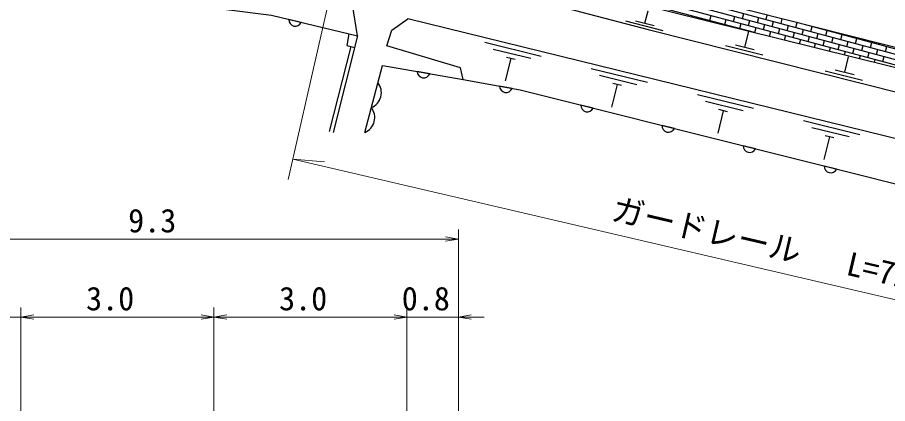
# Model space of a CAD drawing. Units: millimetres, scale not verified, with parts at other scales. Extents: x 40000 to 680000, y 20000 to 380000.
# Drawn here: x 218886 to 286523, y 243319 to 273295 of the extents above; entities that cross this region are included whole.
import ezdxf
from ezdxf.enums import TextEntityAlignment as Align

# ---------------------------------------------------------------- set-up
doc = ezdxf.new("R2010")
doc.units = ezdxf.units.MM
doc.header["$LTSCALE"] = 1000
doc.layers.add('M-BGD', color=7, linetype='Continuous', lineweight=25)
doc.layers.add('M-STR-HTXT', color=7, linetype='Continuous', lineweight=13)
doc.styles.add('ＭＳ ゴシック', font='')
doc.styles.get('ＭＳ ゴシック').set_extended_font_data('MS Gothic')

# ---------------------------------------------------------------- blocks, each defined once
blk = doc.blocks.new('open_arrow')
at = {"color": 0, "linetype": 'Continuous', "lineweight": -2}
blk.add_lwpolyline([(7.5, 1.25), (0, 0), (7.5, -1.25)], dxfattribs=at)

msp = doc.modelspace()

# ---------------------------------------------------------------- linework, layer by layer
at = {"layer": 'M-BGD'}
for p, q in [((246841, 280827), (324356, 260057)), ((246634, 280054), (276161, 272142)), ((246738, 280440), (298032, 266696)), ((253159, 279548), (324167, 260522)), ((267652, 272850), (267907, 273817)), ((272714, 273066), (272818, 273452)), ((274556, 272986), (274660, 273373)), ((275239, 273218), (275343, 273604)), ((276399, 272907), (276502, 273293)), ((277082, 273138), (277174, 273483)), ((240950, 272911), (239985, 273139)), ((266151, 273038), (269052, 272274)), ((266927, 273041), (268378, 272659)), ((272115, 273147), (272135, 273221)), ((273280, 272858), (273294, 272911)), ((273873, 272755), (273977, 273142)), ((274444, 272569), (274453, 272600)), ((275032, 272445), (275136, 272831)), ((275715, 272676), (275819, 273062)), ((276875, 272365), (276978, 272752)), ((277558, 272596), (277661, 272983)), ((278241, 272827), (278338, 273190)), ((278717, 272286), (278820, 272672)), ((279400, 272517), (279501, 272896)), ((280034, 272761), (321893, 261545)), ((280083, 272748), (280083, 272749)), ((280559, 272206), (280663, 272593)), ((275429, 270989), (275735, 272202)), ((275609, 272279), (275612, 272289)), ((276192, 272135), (276295, 272521)), ((277356, 271845), (277454, 272210)), ((278034, 272055), (278137, 272441)), ((279193, 271744), (279296, 272130)), ((279876, 271975), (279979, 272362)), ((281035, 271665), (281139, 272051)), ((281242, 272437), (281247, 272455)), ((281718, 271896), (281822, 272282)), ((282401, 272127), (282410, 272161)), ((282877, 271585), (282981, 271972)), ((245333, 271874), (243441, 264360)), ((259597, 270271), (255227, 271345)), ((278521, 271556), (278613, 271899)), ((279686, 271267), (279772, 271589)), ((280352, 271433), (280455, 271820)), ((280851, 270977), (280931, 271278)), ((281511, 271123), (281615, 271509)), ((282194, 271354), (282298, 271740)), ((283353, 271043), (283457, 271430)), ((283560, 271816), (283574, 271867)), ((284036, 271275), (284140, 271661)), ((284719, 271506), (284738, 271573)), ((285195, 270964), (285299, 271350)), ((285879, 271195), (285901, 271279)), ((244792, 271047), (243110, 264445)), ((258783, 270101), (255869, 270816)), ((273914, 271113), (276823, 270381)), ((274702, 271173), (276157, 270806)), ((282016, 270688), (282091, 270968)), ((282670, 270812), (282774, 271199)), ((283180, 270399), (283250, 270657)), ((283829, 270502), (283933, 270888)), ((284512, 270733), (284616, 271119)), ((284988, 270191), (285092, 270578)), ((285671, 270422), (285775, 270809)), ((286355, 270653), (286458, 271040)), ((257240, 270109), (256811, 268361)), ((257580, 270025), (256900, 270192)), ((283187, 269035), (283492, 270247)), ((284345, 270110), (284409, 270346)), ((285510, 269820), (285568, 270036)), ((286147, 269881), (286251, 270267)), ((267851, 268244), (263481, 269317)), ((282460, 269218), (283914, 268852)), ((250931, 268928), (249955, 269098)), ((267037, 268073), (264124, 268789)), ((281671, 269159), (284580, 268426)), ((257330, 267788), (256356, 267965)), ((265495, 268081), (265065, 266333)), ((265835, 267998), (265155, 268165)), ((276106, 266216), (271736, 267290)), ((263645, 266252), (262684, 266492)), ((275292, 266046), (272378, 266761)), ((273749, 266054), (273320, 264306)), ((274089, 265970), (273409, 266137)), ((284361, 264189), (279991, 265262)), ((269951, 264675), (268990, 264915)), ((283546, 264018), (280633, 264734)), ((282004, 264026), (281575, 262278)), ((282344, 263943), (281664, 264110)), ((276257, 263097), (275295, 263338)), ((282562, 261520), (281601, 261761))]:
    msp.add_line(p, q, dxfattribs=at)
for points in [[(326089, 259657), (318628, 263015), (245985, 281360), (243441, 281851), (235883, 283122), (230835, 283876), (227068, 284229), (224030, 284393), (216558, 284393), (212178, 284182), (206545, 283734), (201459, 283123), (195635, 282228), (191586, 281310), (186702, 280129)], [(187093, 278825), (190572, 279658), (194264, 280491), (197860, 281110), (201909, 281729), (206777, 282327), (211016, 282708), (215518, 282922), (221840, 282875), (227128, 282495), (232410, 281977), (236625, 281424), (242913, 280349), (244547, 280082), (255259, 277334), (289680, 268784), (313241, 262893), (318711, 261361), (326089, 259657)], [(188425, 276465), (193907, 278088), (199210, 279245), (203421, 279999), (208496, 280550), (215780, 281003), (221927, 280985), (230777, 280524), (232734, 280302), (244984, 278111), (254737, 275838), (267921, 272365), (314095, 260733)], [(245333, 271874), (244937, 274286), (237923, 275969), (229787, 277414), (224541, 277841), (218673, 278069), (212866, 277932), (207660, 277521), (201376, 276539), (197997, 275763), (191623, 273510), (186260, 272043), (184999, 271723), (184083, 270729), (184075, 266781)], [(206615, 274380), (207557, 274525), (211973, 274928), (214538, 275079), (220448, 275055), (224888, 274839), (231426, 274366), (238625, 273461), (245333, 271874)], [(253521, 268479), (253330, 269393), (247597, 271086), (247990, 272314), (249243, 273185)], [(312188, 250583), (313693, 253951), (314194, 255776), (314233, 256380), (310968, 257878), (295217, 261893), (249243, 273185)], [(244659, 272033), (244479, 271126), (245105, 270968)], [(245886, 264368), (247257, 269566), (247301, 269558)], [(247301, 269558), (253521, 268479), (257972, 267671), (294901, 258434), (313617, 253782)]]:
    msp.add_lwpolyline(points, dxfattribs=at)
for centre, radius, start, end in [((240490, 273120), 505, 177.86022, 335.51841), ((250460, 269109), 505, 181.3284, 338.98659), ((245926, 267461), 1250, 292.09331, 38.35352), ((256860, 267972), 505, 180.88207, 338.54026), ((263188, 266467), 505, 177.1271, 334.78529), ((245416, 265527), 1250, 292.09331, 38.35352), ((269494, 264890), 505, 177.1271, 334.78529), ((275800, 263313), 505, 177.1271, 334.78529), ((282105, 261735), 505, 177.1271, 334.78529)]:
    msp.add_arc(centre, radius, start, end, dxfattribs=at)
at = {"layer": 'M-STR-HTXT'}
for p, q in [((245707, 286069), (239936, 260710)), ((240299, 262303), (310669, 245874)), ((240299, 262303), (242744, 262083)), ((253164, 240265), (253164, 256837)), ((206664, 256087), (253164, 256087)), ((219164, 240265), (219164, 250784)), ((234164, 240265), (234164, 250784)), ((249164, 240265), (249164, 250784)), ((221164, 250034), (213164, 250034)), ((234164, 250034), (219164, 250034)), ((249164, 250034), (234164, 250034)), ((255164, 250034), (247164, 250034))]:
    msp.add_line(p, q, dxfattribs=at)

# ---------------------------------------------------------------- block references
at = {"layer": 'M-STR-HTXT', "xscale": 133, "yscale": 133, "rotation": 180}
for p in [(253164, 256087), (234164, 250034), (249164, 250034), (249164, 250034)]:
    msp.add_blockref('open_arrow', p, dxfattribs=at)
at = {"layer": 'M-STR-HTXT', "xscale": 133, "yscale": 133}
for p in [(219164, 250034), (219164, 250034), (234164, 250034), (253164, 250034)]:
    msp.add_blockref('open_arrow', p, dxfattribs=at)

# ---------------------------------------------------------------- texts
at = {"layer": 'M-STR-HTXT', "style": 'ＭＳ ゴシック'}
msp.add_text('ガードレール   L=71.0', height=1833, rotation=346.859, dxfattribs=at).set_placement((277599, 254081), align=Align.BOTTOM_CENTER)
for s, p in [('9.3', (229365, 257524)), ('3.0', (226095, 251472)), ('3.0', (241095, 251472)), ('0.8', (250632, 251472))]:
    msp.add_text(s, height=1833, dxfattribs=at).set_placement(p, align=Align.MIDDLE_CENTER)

doc.saveas('drawing.dxf')
